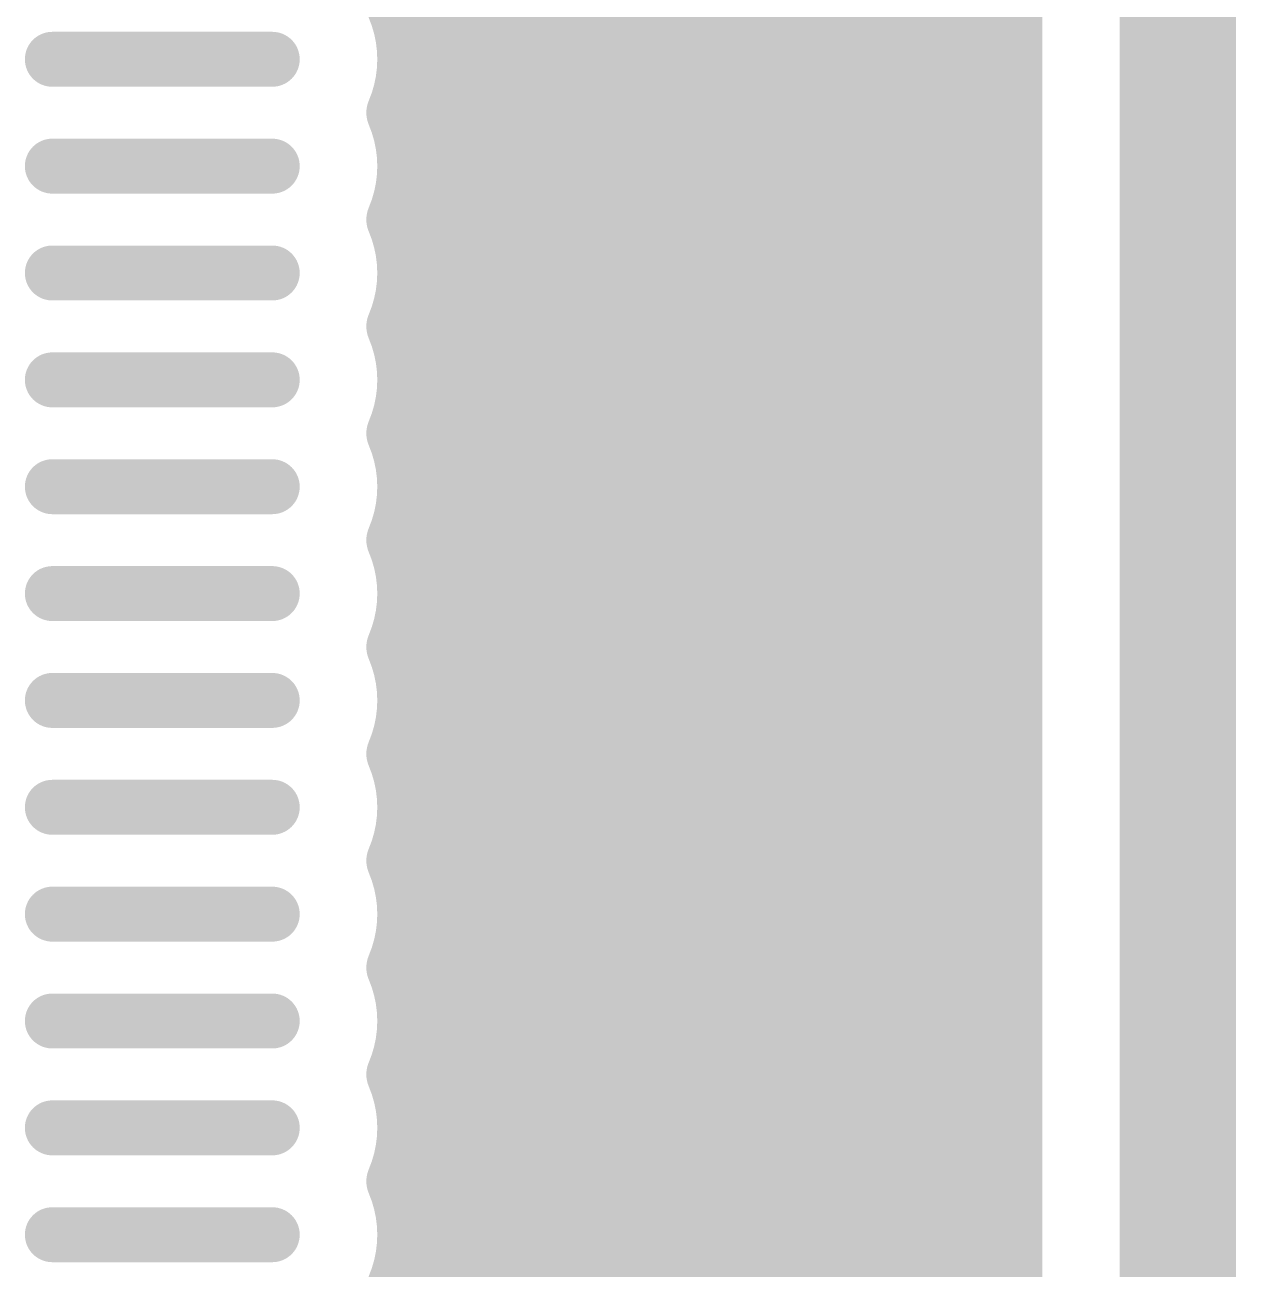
# Model space of a CAD drawing. Header units: inches. Extents: x 0 to 226, y 0 to 70.
# Drawn here: x 15.665 to 19.631, y 51.549 to 55.624 of the extents above; entities that cross this region are included whole.
import ezdxf

# ---------------------------------------------------------------- set-up
doc = ezdxf.new("R2010")
doc.units = ezdxf.units.IN
doc.layers.add('Keep-Out Layer', color=6, linetype='Continuous')
doc.layers.add('Top Layer', color=1, linetype='Continuous')

msp = doc.modelspace()

# ---------------------------------------------------------------- linework, layer by layer
at = {"layer": 'Keep-Out Layer'}
msp.add_lwpolyline([(19.4405, 44.8641, 0.381, 0.381, 0), (19.4405, 69.6942, 0.381, 0.381, 0)], format="xyseb", dxfattribs=at)
at = {"layer": 'Top Layer'}
for points in [[(17.9184, 45.4102, 0.2032, 0.2032, 0), (17.9184, 63.3706, 0.2032, 0.2032, 0)], [(18.1216, 45.4102, 0.2032, 0.2032, 0), (18.1216, 63.3706, 0.2032, 0.2032, 0)], [(18.3248, 45.4102, 0.2032, 0.2032, 0), (18.3248, 63.3706, 0.2032, 0.2032, 0)], [(18.528, 45.4102, 0.2032, 0.2032, 0), (18.528, 63.3706, 0.2032, 0.2032, 0)], [(18.7312, 45.4102, 0.2032, 0.2032, 0), (18.7312, 63.3706, 0.2032, 0.2032, 0)], [(18.8944, 45.4102, 0.2032, 0.2032, 0), (18.8944, 63.3706, 0.2032, 0.2032, 0)], [(17.1056, 45.4102, 0.2032, 0.2032, 0), (17.1056, 57.3656, 0.2032, 0.2032, 0)], [(17.3088, 45.4102, 0.2032, 0.2032, 0), (17.3088, 57.3656, 0.2032, 0.2032, 0)], [(17.512, 45.4102, 0.2032, 0.2032, 0), (17.512, 57.3656, 0.2032, 0.2032, 0)], [(17.7152, 45.4102, 0.2032, 0.2032, 0), (17.7152, 57.3656, 0.2032, 0.2032, 0)], [(16.9202, 55.8617, 0.2032, 0.2032, -0.101243), (16.8844, 55.6867, 0.2032, 0.2032, 0)], [(16.9024, 55.6364, 0.2032, 0.2032, 0), (16.9024, 55.737, 0.2032, 0.2032, 0)], [(16.8844, 55.6867, 0.2032, 0.2032, -0.101243), (16.9202, 55.5117, 0.2032, 0.2032, 0)], [(16.9134, 55.5897, 0.2032, 0.2032, 0), (18.8944, 55.5897, 0.2032, 0.2032, 0)], [(15.7546, 55.5117, 0.18, 0.18, 0), (16.4746, 55.5117, 0.18, 0.18, 0)], [(16.9202, 55.5117, 0.2032, 0.2032, -0.101243), (16.8844, 55.3367, 0.2032, 0.2032, 0)], [(16.9023, 55.3865, 0.2032, 0.2032, 0), (18.8944, 55.3865, 0.2032, 0.2032, 0)], [(16.9024, 55.2864, 0.2032, 0.2032, 0), (16.9024, 55.387, 0.2032, 0.2032, 0)], [(16.8844, 55.3367, 0.2032, 0.2032, -0.101243), (16.9202, 55.1617, 0.2032, 0.2032, 0)], [(16.9202, 55.1617, 0.2032, 0.2032, -0.101243), (16.8844, 54.9867, 0.2032, 0.2032, 0)], [(16.9197, 55.1833, 0.2032, 0.2032, 0), (18.8944, 55.1833, 0.2032, 0.2032, 0)], [(15.7546, 55.1617, 0.18, 0.18, 0), (16.4746, 55.1617, 0.18, 0.18, 0)], [(16.9024, 54.9364, 0.2032, 0.2032, 0), (16.9024, 55.037, 0.2032, 0.2032, 0)], [(16.8844, 54.9867, 0.2032, 0.2032, -0.101243), (16.9202, 54.8117, 0.2032, 0.2032, 0)], [(16.8872, 54.9801, 0.2032, 0.2032, 0), (18.8944, 54.9801, 0.2032, 0.2032, 0)], [(15.7546, 54.8117, 0.18, 0.18, 0), (16.4746, 54.8117, 0.18, 0.18, 0)], [(16.9202, 54.8117, 0.2032, 0.2032, -0.101243), (16.8844, 54.6367, 0.2032, 0.2032, 0)], [(16.9189, 54.7769, 0.2032, 0.2032, 0), (18.8944, 54.7769, 0.2032, 0.2032, 0)], [(16.9024, 54.5864, 0.2032, 0.2032, 0), (16.9024, 54.687, 0.2032, 0.2032, 0)], [(16.8844, 54.6367, 0.2032, 0.2032, -0.101243), (16.9202, 54.4617, 0.2032, 0.2032, 0)], [(16.9059, 54.5737, 0.2032, 0.2032, 0), (18.8944, 54.5737, 0.2032, 0.2032, 0)], [(15.7546, 54.4617, 0.18, 0.18, 0), (16.4746, 54.4617, 0.18, 0.18, 0)], [(16.9202, 54.4617, 0.2032, 0.2032, -0.101243), (16.8844, 54.2867, 0.2032, 0.2032, 0)], [(16.9108, 54.3705, 0.2032, 0.2032, 0), (18.8944, 54.3705, 0.2032, 0.2032, 0)], [(16.9024, 54.2364, 0.2032, 0.2032, 0), (16.9024, 54.337, 0.2032, 0.2032, 0)], [(16.8844, 54.2867, 0.2032, 0.2032, -0.101243), (16.9202, 54.1117, 0.2032, 0.2032, 0)], [(16.9168, 54.1673, 0.2032, 0.2032, 0), (18.8944, 54.1673, 0.2032, 0.2032, 0)], [(16.9202, 54.1117, 0.2032, 0.2032, -0.101243), (16.8844, 53.9367, 0.2032, 0.2032, 0)], [(15.7546, 54.1117, 0.18, 0.18, 0), (16.4746, 54.1117, 0.18, 0.18, 0)], [(16.9024, 53.8864, 0.2032, 0.2032, 0), (16.9024, 53.987, 0.2032, 0.2032, 0)], [(16.8951, 53.9641, 0.2032, 0.2032, 0), (18.8944, 53.9641, 0.2032, 0.2032, 0)], [(16.8844, 53.9367, 0.2032, 0.2032, -0.101243), (16.9202, 53.7617, 0.2032, 0.2032, 0)], [(15.7546, 53.7617, 0.18, 0.18, 0), (16.4746, 53.7617, 0.18, 0.18, 0)], [(16.9202, 53.7617, 0.2032, 0.2032, -0.101244), (16.8844, 53.5867, 0.2032, 0.2032, 0)], [(16.9202, 53.7609, 0.2032, 0.2032, 0), (18.8944, 53.7609, 0.2032, 0.2032, 0)], [(16.9024, 53.5364, 0.2032, 0.2032, 0), (16.9024, 53.637, 0.2032, 0.2032, 0)], [(16.8844, 53.5867, 0.2032, 0.2032, -0.101244), (16.9202, 53.4117, 0.2032, 0.2032, 0)], [(16.8957, 53.5577, 0.2032, 0.2032, 0), (18.8944, 53.5577, 0.2032, 0.2032, 0)], [(16.9202, 53.4117, 0.2032, 0.2032, -0.101243), (16.8844, 53.2367, 0.2032, 0.2032, 0)], [(15.7546, 53.4117, 0.18, 0.18, 0), (16.4746, 53.4117, 0.18, 0.18, 0)], [(16.9165, 53.3545, 0.2032, 0.2032, 0), (18.8944, 53.3545, 0.2032, 0.2032, 0)], [(16.9024, 53.1864, 0.2032, 0.2032, 0), (16.9024, 53.287, 0.2032, 0.2032, 0)], [(16.8844, 53.2367, 0.2032, 0.2032, -0.101243), (16.9202, 53.0617, 0.2032, 0.2032, 0)], [(16.9111, 53.1513, 0.2032, 0.2032, 0), (18.8944, 53.1513, 0.2032, 0.2032, 0)], [(15.7546, 53.0617, 0.18, 0.18, 0), (16.4746, 53.0617, 0.18, 0.18, 0)], [(16.9202, 53.0617, 0.2032, 0.2032, -0.101243), (16.8844, 52.8867, 0.2032, 0.2032, 0)], [(16.9024, 52.8364, 0.2032, 0.2032, 0), (16.9024, 52.937, 0.2032, 0.2032, 0)], [(16.9055, 52.9481, 0.2032, 0.2032, 0), (18.8944, 52.9481, 0.2032, 0.2032, 0)], [(16.8844, 52.8867, 0.2032, 0.2032, -0.101243), (16.9202, 52.7117, 0.2032, 0.2032, 0)], [(16.919, 52.7449, 0.2032, 0.2032, 0), (18.8944, 52.7449, 0.2032, 0.2032, 0)], [(15.7546, 52.7117, 0.18, 0.18, 0), (16.4746, 52.7117, 0.18, 0.18, 0)], [(16.9202, 52.7117, 0.2032, 0.2032, -0.101243), (16.8844, 52.5367, 0.2032, 0.2032, 0)], [(16.9024, 52.4864, 0.2032, 0.2032, 0), (16.9024, 52.587, 0.2032, 0.2032, 0)], [(16.8844, 52.5367, 0.2032, 0.2032, -0.101243), (16.9202, 52.3617, 0.2032, 0.2032, 0)], [(16.8865, 52.5417, 0.2032, 0.2032, 0), (18.8944, 52.5417, 0.2032, 0.2032, 0)], [(15.7546, 52.3617, 0.18, 0.18, 0), (16.4746, 52.3617, 0.18, 0.18, 0)], [(16.9202, 52.3617, 0.2032, 0.2032, -0.101243), (16.8844, 52.1867, 0.2032, 0.2032, 0)], [(16.9196, 52.3385, 0.2032, 0.2032, 0), (18.8944, 52.3385, 0.2032, 0.2032, 0)], [(16.9024, 52.1364, 0.2032, 0.2032, 0), (16.9024, 52.237, 0.2032, 0.2032, 0)], [(16.8844, 52.1867, 0.2032, 0.2032, -0.101243), (16.9202, 52.0117, 0.2032, 0.2032, 0)], [(16.9028, 52.1353, 0.2032, 0.2032, 0), (18.8944, 52.1353, 0.2032, 0.2032, 0)], [(15.7546, 52.0117, 0.18, 0.18, 0), (16.4746, 52.0117, 0.18, 0.18, 0)], [(16.9202, 52.0117, 0.2032, 0.2032, -0.101243), (16.8844, 51.8367, 0.2032, 0.2032, 0)], [(16.9131, 51.9321, 0.2032, 0.2032, 0), (18.8944, 51.9321, 0.2032, 0.2032, 0)], [(16.9024, 51.7864, 0.2032, 0.2032, 0), (16.9024, 51.887, 0.2032, 0.2032, 0)], [(16.8844, 51.8367, 0.2032, 0.2032, -0.101243), (16.9202, 51.6617, 0.2032, 0.2032, 0)], [(16.9151, 51.7289, 0.2032, 0.2032, 0), (18.8944, 51.7289, 0.2032, 0.2032, 0)], [(16.9202, 51.6617, 0.2032, 0.2032, -0.101243), (16.8844, 51.4867, 0.2032, 0.2032, 0)], [(15.7546, 51.6617, 0.18, 0.18, 0), (16.4746, 51.6617, 0.18, 0.18, 0)], [(16.9024, 51.4364, 0.2032, 0.2032, 0), (16.9024, 51.537, 0.2032, 0.2032, 0)], [(16.899, 51.5257, 0.2032, 0.2032, 0), (18.8944, 51.5257, 0.2032, 0.2032, 0)], [(16.8844, 51.4867, 0.2032, 0.2032, -0.101243), (16.9202, 51.3117, 0.2032, 0.2032, 0)]]:
    msp.add_lwpolyline(points, format="xyseb", dxfattribs=at)
for points in [[(18.1763, 55.6783, 0.3048, 0.3048, 1), (18.4811, 55.6783, 0.3048, 0.3048, 1)], [(16.8336, 55.6867, 0.1016, 0.1016, 1), (16.9352, 55.6867, 0.1016, 0.1016, 1)], [(16.8336, 55.6867, 0.1016, 0.1016, 1), (16.9352, 55.6867, 0.1016, 0.1016, 1)], [(16.8516, 55.6364, 0.1016, 0.1016, 1), (16.9532, 55.6364, 0.1016, 0.1016, 1)], [(16.8626, 55.5897, 0.1016, 0.1016, 1), (16.9642, 55.5897, 0.1016, 0.1016, 1)], [(18.8436, 55.5897, 0.1016, 0.1016, 1), (18.9452, 55.5897, 0.1016, 0.1016, 1)], [(15.7096, 55.5117, 0.09, 0.09, 1), (15.7996, 55.5117, 0.09, 0.09, 1)], [(16.4296, 55.5117, 0.09, 0.09, 1), (16.5196, 55.5117, 0.09, 0.09, 1)], [(16.8694, 55.5117, 0.1016, 0.1016, 1), (16.971, 55.5117, 0.1016, 0.1016, 1)], [(16.8694, 55.5117, 0.1016, 0.1016, 1), (16.971, 55.5117, 0.1016, 0.1016, 1)], [(16.8515, 55.3865, 0.1016, 0.1016, 1), (16.9531, 55.3865, 0.1016, 0.1016, 1)], [(16.8516, 55.387, 0.1016, 0.1016, 1), (16.9532, 55.387, 0.1016, 0.1016, 1)], [(18.8436, 55.3865, 0.1016, 0.1016, 1), (18.9452, 55.3865, 0.1016, 0.1016, 1)], [(16.8336, 55.3367, 0.1016, 0.1016, 1), (16.9352, 55.3367, 0.1016, 0.1016, 1)], [(16.8336, 55.3367, 0.1016, 0.1016, 1), (16.9352, 55.3367, 0.1016, 0.1016, 1)], [(17.2152, 55.1597, 0.3048, 0.3048, 1), (17.52, 55.1597, 0.3048, 0.3048, 1)], [(16.8516, 55.2864, 0.1016, 0.1016, 1), (16.9532, 55.2864, 0.1016, 0.1016, 1)], [(16.8689, 55.1833, 0.1016, 0.1016, 1), (16.9705, 55.1833, 0.1016, 0.1016, 1)], [(16.8694, 55.1617, 0.1016, 0.1016, 1), (16.971, 55.1617, 0.1016, 0.1016, 1)], [(16.8694, 55.1617, 0.1016, 0.1016, 1), (16.971, 55.1617, 0.1016, 0.1016, 1)], [(18.8436, 55.1833, 0.1016, 0.1016, 1), (18.9452, 55.1833, 0.1016, 0.1016, 1)], [(15.7096, 55.1617, 0.09, 0.09, 1), (15.7996, 55.1617, 0.09, 0.09, 1)], [(16.4296, 55.1617, 0.09, 0.09, 1), (16.5196, 55.1617, 0.09, 0.09, 1)], [(16.8516, 55.037, 0.1016, 0.1016, 1), (16.9532, 55.037, 0.1016, 0.1016, 1)], [(16.8336, 54.9867, 0.1016, 0.1016, 1), (16.9352, 54.9867, 0.1016, 0.1016, 1)], [(16.8336, 54.9867, 0.1016, 0.1016, 1), (16.9352, 54.9867, 0.1016, 0.1016, 1)], [(16.8364, 54.9801, 0.1016, 0.1016, 1), (16.938, 54.9801, 0.1016, 0.1016, 1)], [(18.8436, 54.9801, 0.1016, 0.1016, 1), (18.9452, 54.9801, 0.1016, 0.1016, 1)], [(16.8516, 54.9364, 0.1016, 0.1016, 1), (16.9532, 54.9364, 0.1016, 0.1016, 1)], [(15.7096, 54.8117, 0.09, 0.09, 1), (15.7996, 54.8117, 0.09, 0.09, 1)], [(16.4296, 54.8117, 0.09, 0.09, 1), (16.5196, 54.8117, 0.09, 0.09, 1)], [(16.8694, 54.8117, 0.1016, 0.1016, 1), (16.971, 54.8117, 0.1016, 0.1016, 1)], [(16.8694, 54.8117, 0.1016, 0.1016, 1), (16.971, 54.8117, 0.1016, 0.1016, 1)], [(16.8681, 54.7769, 0.1016, 0.1016, 1), (16.9697, 54.7769, 0.1016, 0.1016, 1)], [(18.8436, 54.7769, 0.1016, 0.1016, 1), (18.9452, 54.7769, 0.1016, 0.1016, 1)], [(16.8516, 54.687, 0.1016, 0.1016, 1), (16.9532, 54.687, 0.1016, 0.1016, 1)], [(16.8336, 54.6367, 0.1016, 0.1016, 1), (16.9352, 54.6367, 0.1016, 0.1016, 1)], [(16.8336, 54.6367, 0.1016, 0.1016, 1), (16.9352, 54.6367, 0.1016, 0.1016, 1)], [(16.8516, 54.5864, 0.1016, 0.1016, 1), (16.9532, 54.5864, 0.1016, 0.1016, 1)], [(16.8551, 54.5737, 0.1016, 0.1016, 1), (16.9567, 54.5737, 0.1016, 0.1016, 1)], [(18.8436, 54.5737, 0.1016, 0.1016, 1), (18.9452, 54.5737, 0.1016, 0.1016, 1)], [(15.7096, 54.4617, 0.09, 0.09, 1), (15.7996, 54.4617, 0.09, 0.09, 1)], [(16.4296, 54.4617, 0.09, 0.09, 1), (16.5196, 54.4617, 0.09, 0.09, 1)], [(16.8694, 54.4617, 0.1016, 0.1016, 1), (16.971, 54.4617, 0.1016, 0.1016, 1)], [(16.8694, 54.4617, 0.1016, 0.1016, 1), (16.971, 54.4617, 0.1016, 0.1016, 1)], [(16.86, 54.3705, 0.1016, 0.1016, 1), (16.9616, 54.3705, 0.1016, 0.1016, 1)], [(18.8436, 54.3705, 0.1016, 0.1016, 1), (18.9452, 54.3705, 0.1016, 0.1016, 1)], [(16.8516, 54.337, 0.1016, 0.1016, 1), (16.9532, 54.337, 0.1016, 0.1016, 1)], [(16.8336, 54.2867, 0.1016, 0.1016, 1), (16.9352, 54.2867, 0.1016, 0.1016, 1)], [(16.8336, 54.2867, 0.1016, 0.1016, 1), (16.9352, 54.2867, 0.1016, 0.1016, 1)], [(16.8516, 54.2364, 0.1016, 0.1016, 1), (16.9532, 54.2364, 0.1016, 0.1016, 1)], [(16.866, 54.1673, 0.1016, 0.1016, 1), (16.9676, 54.1673, 0.1016, 0.1016, 1)], [(18.8436, 54.1673, 0.1016, 0.1016, 1), (18.9452, 54.1673, 0.1016, 0.1016, 1)], [(16.8694, 54.1117, 0.1016, 0.1016, 1), (16.971, 54.1117, 0.1016, 0.1016, 1)], [(16.8694, 54.1117, 0.1016, 0.1016, 1), (16.971, 54.1117, 0.1016, 0.1016, 1)], [(15.7096, 54.1117, 0.09, 0.09, 1), (15.7996, 54.1117, 0.09, 0.09, 1)], [(16.4296, 54.1117, 0.09, 0.09, 1), (16.5196, 54.1117, 0.09, 0.09, 1)], [(16.8516, 53.987, 0.1016, 0.1016, 1), (16.9532, 53.987, 0.1016, 0.1016, 1)], [(16.8443, 53.9641, 0.1016, 0.1016, 1), (16.9459, 53.9641, 0.1016, 0.1016, 1)], [(18.8436, 53.9641, 0.1016, 0.1016, 1), (18.9452, 53.9641, 0.1016, 0.1016, 1)], [(16.8336, 53.9367, 0.1016, 0.1016, 1), (16.9352, 53.9367, 0.1016, 0.1016, 1)], [(16.8336, 53.9367, 0.1016, 0.1016, 1), (16.9352, 53.9367, 0.1016, 0.1016, 1)], [(16.8516, 53.8864, 0.1016, 0.1016, 1), (16.9532, 53.8864, 0.1016, 0.1016, 1)], [(17.2386, 53.6862, 0.3048, 0.3048, 1), (17.5434, 53.6862, 0.3048, 0.3048, 1)], [(15.7096, 53.7617, 0.09, 0.09, 1), (15.7996, 53.7617, 0.09, 0.09, 1)], [(16.4296, 53.7617, 0.09, 0.09, 1), (16.5196, 53.7617, 0.09, 0.09, 1)], [(16.8694, 53.7617, 0.1016, 0.1016, 1), (16.971, 53.7617, 0.1016, 0.1016, 1)], [(16.8694, 53.7617, 0.1016, 0.1016, 1), (16.971, 53.7617, 0.1016, 0.1016, 1)], [(16.8694, 53.7609, 0.1016, 0.1016, 1), (16.971, 53.7609, 0.1016, 0.1016, 1)], [(18.8436, 53.7609, 0.1016, 0.1016, 1), (18.9452, 53.7609, 0.1016, 0.1016, 1)], [(16.8516, 53.637, 0.1016, 0.1016, 1), (16.9532, 53.637, 0.1016, 0.1016, 1)], [(16.8336, 53.5867, 0.1016, 0.1016, 1), (16.9352, 53.5867, 0.1016, 0.1016, 1)], [(16.8336, 53.5867, 0.1016, 0.1016, 1), (16.9352, 53.5867, 0.1016, 0.1016, 1)], [(16.8449, 53.5577, 0.1016, 0.1016, 1), (16.9465, 53.5577, 0.1016, 0.1016, 1)], [(16.8516, 53.5364, 0.1016, 0.1016, 1), (16.9532, 53.5364, 0.1016, 0.1016, 1)], [(18.8436, 53.5577, 0.1016, 0.1016, 1), (18.9452, 53.5577, 0.1016, 0.1016, 1)], [(16.8694, 53.4117, 0.1016, 0.1016, 1), (16.971, 53.4117, 0.1016, 0.1016, 1)], [(16.8694, 53.4117, 0.1016, 0.1016, 1), (16.971, 53.4117, 0.1016, 0.1016, 1)], [(15.7096, 53.4117, 0.09, 0.09, 1), (15.7996, 53.4117, 0.09, 0.09, 1)], [(16.4296, 53.4117, 0.09, 0.09, 1), (16.5196, 53.4117, 0.09, 0.09, 1)], [(16.8657, 53.3545, 0.1016, 0.1016, 1), (16.9673, 53.3545, 0.1016, 0.1016, 1)], [(18.8436, 53.3545, 0.1016, 0.1016, 1), (18.9452, 53.3545, 0.1016, 0.1016, 1)], [(16.8516, 53.287, 0.1016, 0.1016, 1), (16.9532, 53.287, 0.1016, 0.1016, 1)], [(16.8336, 53.2367, 0.1016, 0.1016, 1), (16.9352, 53.2367, 0.1016, 0.1016, 1)], [(16.8336, 53.2367, 0.1016, 0.1016, 1), (16.9352, 53.2367, 0.1016, 0.1016, 1)], [(16.8516, 53.1864, 0.1016, 0.1016, 1), (16.9532, 53.1864, 0.1016, 0.1016, 1)], [(16.8603, 53.1513, 0.1016, 0.1016, 1), (16.9619, 53.1513, 0.1016, 0.1016, 1)], [(18.8436, 53.1513, 0.1016, 0.1016, 1), (18.9452, 53.1513, 0.1016, 0.1016, 1)], [(15.7096, 53.0617, 0.09, 0.09, 1), (15.7996, 53.0617, 0.09, 0.09, 1)], [(16.4296, 53.0617, 0.09, 0.09, 1), (16.5196, 53.0617, 0.09, 0.09, 1)], [(16.8694, 53.0617, 0.1016, 0.1016, 1), (16.971, 53.0617, 0.1016, 0.1016, 1)], [(16.8694, 53.0617, 0.1016, 0.1016, 1), (16.971, 53.0617, 0.1016, 0.1016, 1)], [(16.8516, 52.937, 0.1016, 0.1016, 1), (16.9532, 52.937, 0.1016, 0.1016, 1)], [(16.8547, 52.9481, 0.1016, 0.1016, 1), (16.9563, 52.9481, 0.1016, 0.1016, 1)], [(18.8436, 52.9481, 0.1016, 0.1016, 1), (18.9452, 52.9481, 0.1016, 0.1016, 1)], [(16.8336, 52.8867, 0.1016, 0.1016, 1), (16.9352, 52.8867, 0.1016, 0.1016, 1)], [(16.8336, 52.8867, 0.1016, 0.1016, 1), (16.9352, 52.8867, 0.1016, 0.1016, 1)], [(17.2386, 52.6794, 0.3048, 0.3048, 1), (17.5434, 52.6794, 0.3048, 0.3048, 1)], [(16.8516, 52.8364, 0.1016, 0.1016, 1), (16.9532, 52.8364, 0.1016, 0.1016, 1)], [(16.8682, 52.7449, 0.1016, 0.1016, 1), (16.9698, 52.7449, 0.1016, 0.1016, 1)], [(18.8436, 52.7449, 0.1016, 0.1016, 1), (18.9452, 52.7449, 0.1016, 0.1016, 1)], [(15.7096, 52.7117, 0.09, 0.09, 1), (15.7996, 52.7117, 0.09, 0.09, 1)], [(16.4296, 52.7117, 0.09, 0.09, 1), (16.5196, 52.7117, 0.09, 0.09, 1)], [(16.8694, 52.7117, 0.1016, 0.1016, 1), (16.971, 52.7117, 0.1016, 0.1016, 1)], [(16.8694, 52.7117, 0.1016, 0.1016, 1), (16.971, 52.7117, 0.1016, 0.1016, 1)], [(16.8516, 52.587, 0.1016, 0.1016, 1), (16.9532, 52.587, 0.1016, 0.1016, 1)], [(16.8336, 52.5367, 0.1016, 0.1016, 1), (16.9352, 52.5367, 0.1016, 0.1016, 1)], [(16.8336, 52.5367, 0.1016, 0.1016, 1), (16.9352, 52.5367, 0.1016, 0.1016, 1)], [(16.8357, 52.5417, 0.1016, 0.1016, 1), (16.9373, 52.5417, 0.1016, 0.1016, 1)], [(18.8436, 52.5417, 0.1016, 0.1016, 1), (18.9452, 52.5417, 0.1016, 0.1016, 1)], [(16.8516, 52.4864, 0.1016, 0.1016, 1), (16.9532, 52.4864, 0.1016, 0.1016, 1)], [(15.7096, 52.3617, 0.09, 0.09, 1), (15.7996, 52.3617, 0.09, 0.09, 1)], [(16.4296, 52.3617, 0.09, 0.09, 1), (16.5196, 52.3617, 0.09, 0.09, 1)], [(16.8694, 52.3617, 0.1016, 0.1016, 1), (16.971, 52.3617, 0.1016, 0.1016, 1)], [(16.8694, 52.3617, 0.1016, 0.1016, 1), (16.971, 52.3617, 0.1016, 0.1016, 1)], [(16.8688, 52.3385, 0.1016, 0.1016, 1), (16.9704, 52.3385, 0.1016, 0.1016, 1)], [(18.8436, 52.3385, 0.1016, 0.1016, 1), (18.9452, 52.3385, 0.1016, 0.1016, 1)], [(16.8516, 52.237, 0.1016, 0.1016, 1), (16.9532, 52.237, 0.1016, 0.1016, 1)], [(16.8336, 52.1867, 0.1016, 0.1016, 1), (16.9352, 52.1867, 0.1016, 0.1016, 1)], [(16.8336, 52.1867, 0.1016, 0.1016, 1), (16.9352, 52.1867, 0.1016, 0.1016, 1)], [(16.8516, 52.1364, 0.1016, 0.1016, 1), (16.9532, 52.1364, 0.1016, 0.1016, 1)], [(16.852, 52.1353, 0.1016, 0.1016, 1), (16.9536, 52.1353, 0.1016, 0.1016, 1)], [(18.8436, 52.1353, 0.1016, 0.1016, 1), (18.9452, 52.1353, 0.1016, 0.1016, 1)], [(15.7096, 52.0117, 0.09, 0.09, 1), (15.7996, 52.0117, 0.09, 0.09, 1)], [(16.4296, 52.0117, 0.09, 0.09, 1), (16.5196, 52.0117, 0.09, 0.09, 1)], [(16.8694, 52.0117, 0.1016, 0.1016, 1), (16.971, 52.0117, 0.1016, 0.1016, 1)], [(16.8694, 52.0117, 0.1016, 0.1016, 1), (16.971, 52.0117, 0.1016, 0.1016, 1)], [(16.8623, 51.9321, 0.1016, 0.1016, 1), (16.9639, 51.9321, 0.1016, 0.1016, 1)], [(18.8436, 51.9321, 0.1016, 0.1016, 1), (18.9452, 51.9321, 0.1016, 0.1016, 1)], [(16.8516, 51.887, 0.1016, 0.1016, 1), (16.9532, 51.887, 0.1016, 0.1016, 1)], [(17.2386, 51.6727, 0.3048, 0.3048, 1), (17.5434, 51.6727, 0.3048, 0.3048, 1)], [(16.8336, 51.8367, 0.1016, 0.1016, 1), (16.9352, 51.8367, 0.1016, 0.1016, 1)], [(16.8336, 51.8367, 0.1016, 0.1016, 1), (16.9352, 51.8367, 0.1016, 0.1016, 1)], [(16.8516, 51.7864, 0.1016, 0.1016, 1), (16.9532, 51.7864, 0.1016, 0.1016, 1)], [(16.8643, 51.7289, 0.1016, 0.1016, 1), (16.9659, 51.7289, 0.1016, 0.1016, 1)], [(18.8436, 51.7289, 0.1016, 0.1016, 1), (18.9452, 51.7289, 0.1016, 0.1016, 1)], [(16.8694, 51.6617, 0.1016, 0.1016, 1), (16.971, 51.6617, 0.1016, 0.1016, 1)], [(16.8694, 51.6617, 0.1016, 0.1016, 1), (16.971, 51.6617, 0.1016, 0.1016, 1)], [(15.7096, 51.6617, 0.09, 0.09, 1), (15.7996, 51.6617, 0.09, 0.09, 1)], [(16.4296, 51.6617, 0.09, 0.09, 1), (16.5196, 51.6617, 0.09, 0.09, 1)], [(16.8516, 51.537, 0.1016, 0.1016, 1), (16.9532, 51.537, 0.1016, 0.1016, 1)], [(16.8482, 51.5257, 0.1016, 0.1016, 1), (16.9498, 51.5257, 0.1016, 0.1016, 1)], [(18.8436, 51.5257, 0.1016, 0.1016, 1), (18.9452, 51.5257, 0.1016, 0.1016, 1)], [(16.8336, 51.4867, 0.1016, 0.1016, 1), (16.9352, 51.4867, 0.1016, 0.1016, 1)], [(16.8336, 51.4867, 0.1016, 0.1016, 1), (16.9352, 51.4867, 0.1016, 0.1016, 1)], [(17.9869, 51.2822, 0.3048, 0.3048, 1), (18.2917, 51.2822, 0.3048, 0.3048, 1)]]:
    msp.add_lwpolyline(points, format="xyseb", close=True, dxfattribs=at)

doc.saveas('drawing.dxf')
